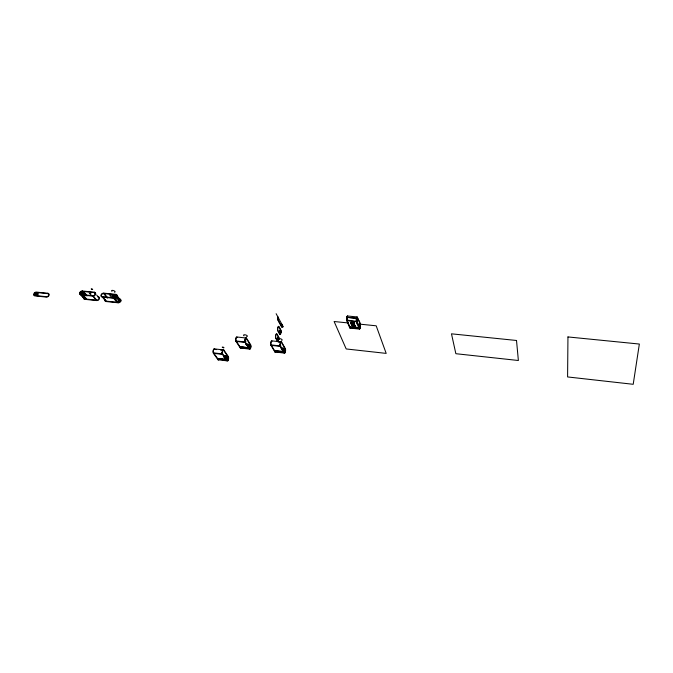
<?xml version="1.0" encoding="UTF-8"?>
<svg xmlns="http://www.w3.org/2000/svg" width="673" height="673" viewBox="0 0 673 673"><rect width="100%" height="100%" fill="white"/><g stroke="black" fill="none" stroke-linecap="round" stroke-linejoin="round"><path stroke-width="1.01" d="M280.119 332.033L280.153 333.219L280.591 333.034M284.536 349.051C282.921 348.143 285.217 353.375 282.281 350.784M275.518 351.651A1.969 0.665 -83.5 0 1 275.021 351.542L274.836 351.003A2.684 0.909 -83.5 0 0 274.921 350.515L274.836 351.003L285.285 352.223M217.816 358.448L226.793 359.517A2.17 0.833 -83.1 0 0 226.851 359.037L226.851 358.945M228.13 359.264L227.996 357.943L226.01 358.053M227.238 357.952L227.062 357.144L227.129 358.187M248.101 347.108L249.237 347.125M278.757 339.545L278.58 338.813L278.218 339.116M359.533 325.74L359.988 327.381M275.779 335.583L275.77 335.676A1.977 0.673 -83.8 0 0 275.896 337.913L277.394 340.53M277.806 328.13L277.798 328.264A1.969 0.665 -83.9 0 0 277.924 330.502L279.396 333.143M249.607 346.166L249.447 345.342L249.506 346.393M279.598 332.437L279.598 332.462A2.17 0.732 -83.9 0 1 279.531 332.975L279.531 332.992M282.896 351.079L284.065 351.121M279.632 333.505L279.632 333.354A2.658 0.892 -83.9 0 0 279.766 332.395M284.586 350.692L282.837 350.65M285.167 351.474L285.016 350.086L282.845 350.288M359.542 325.648L359.441 325.118L359.466 326.085M218.002 358.49A2.65 1.043 -83.1 0 1 217.951 358.776L217.951 358.995M249.422 347.125A2.658 0.967 -83.5 0 1 249.296 348.059L249.296 348.278M284.41 350.128L284.275 349.295L284.317 350.355M284.418 349.985L283.838 349.918M240.32 346.679A2.65 0.993 -83.5 0 1 240.253 347.016L240.253 347.243M249.607 346.04L248.48 345.888M227.238 357.826L226.683 357.742M249.288 348.092L240.253 347.016M349.657 326.111L347.091 320.735A2.061 0.555 -84.1 0 1 347.234 320.272M284.561 350.927L284.662 351.979L285.058 351.701M249.784 346.957L248.093 346.688M250.457 347.234L250.297 346.149L248.101 346.334M227.432 358.743L226.321 358.532M274.777 350.305A2.187 0.74 -83.5 0 1 274.735 350.641L274.719 350.709M277.52 340.412L277.528 340.361A2.179 0.732 -83.7 0 0 277.587 339.882L277.587 339.806M281.499 325.757L281.499 325.74A2.162 0.723 -84 0 0 281.558 325.261L281.558 325.194M217.951 358.793L228.29 359.996M275.619 335.558L275.627 335.507A2.465 0.833 -83.8 0 0 275.779 338.351L277.697 341.707M277.646 328.138L277.655 328.079A2.465 0.833 -83.9 0 0 277.806 330.931L279.699 334.321A2.448 0.816 -83.9 0 0 280.902 333.286A2.448 0.816 -83.9 0 0 280.868 330.014L278.984 326.598A2.465 0.833 -83.9 0 0 277.907 327.171M354.822 326.279L354.923 325.841L353.788 325.799L353.838 325.236L354.974 325.471M354.94 326.102L355.008 325.564M355.008 326.296L355.268 325.572M355.344 326.01L355.453 325.564M351.752 323.393L351.853 322.956M351.609 324.394L351.718 323.957M352.223 323.444L351.987 322.914M351.659 324.84L352.114 323.881M351.945 324.47L351.819 325.496L352.904 325.606C353.434 324.369 350.448 325.244 353.005 325.168M351.786 323.814L352.055 324.251L352.097 323.705L351.34 323.629M351.811 324.361L352.282 323.738L352.172 324.176M351.861 325.597L352.324 325.194M352.063 324.823L352.215 324.268M352.602 322.855L352.711 322.409M352.055 325.639L352.164 325.194M352.433 323.763L352.366 324.302L351.289 324.193L351.558 322.67M352.324 325.37L352.501 324.546M352.803 322.889L352.904 322.451M352.534 324.941L352.635 324.504M352.972 323.797L353.039 323.25L354.107 323.435M353.098 323.822L353.199 323.377M352.955 325.051L352.904 325.606M353.275 323.848L353.586 322.51M353.333 324.47L353.788 322.535M353.51 324.529L353.611 324.092M353.552 325.009L353.661 324.571M353.83 323.334L353.931 322.889M353.729 325.067L354.175 323.763M354.116 324.403L354.065 325.37L354.242 324.714M354.023 325.673L353.914 326.119L354.797 326.212L354.932 325.37M354.175 325.496L354.334 324.941M354.393 325.749L354.637 325.152M354.629 325.782L354.73 325.337M354.705 325.984L354.848 325.152M350.776 322.737L350.885 322.291M350.953 322.796L351.062 322.35M351.466 322.434L351.155 323.864L351.802 323.932M351.432 324.336L351.542 323.898M281.44 323.469L281.524 325.034M281.566 323.696L281.617 324.571M360.223 327.558L360.265 327.44A2.246 0.58 -84 0 0 360.291 324.571L357.405 317.219A2.28 0.597 -84.1 0 0 356.513 318.144L356.438 318.455A2.28 0.597 -84.1 0 0 356.387 321.526L359.289 328.828A2.246 0.58 -84 0 0 360.131 328.02L360.047 327.246L360.148 327.692M359.735 326.27L360.047 327.213M356.656 318.657L356.968 318.354L357.254 320.979L357.186 320.003M357.026 319.784L356.665 320.02L356.488 318.236L346.772 317.269L346.948 317.681M359.155 327.524C358.583 322.603 362.638 326.043 357.565 318.405A2.187 0.572 -84.1 0 0 357.422 319.28L357.22 321.526L357.001 321.063A2.061 0.538 -84.1 0 0 356.774 321.719L359.146 327.541L349.548 326.565M347.016 317.648L347.394 317.976M282.551 325.816L282.113 325.993L282.08 324.773M280.22 331.747L280.658 331.562L280.7 332.782M250.331 347.731L249.876 347.966L249.801 346.704M227.987 359.542L227.491 359.66L227.449 358.49M114.418 295.531A2.49 1.943 -36.5 0 0 114.948 294.85L115.184 294.707M82.325 293.756A2.473 1.91 -37.6 0 0 81.803 294.429L85.69 298.854A2.456 1.901 -37.7 0 1 85.892 298.551M356.917 320.441L356.488 318.968A1.716 0.446 -84.1 0 0 356.505 321.029L356.673 321.458L346.805 320.054A1.716 0.463 -84.2 0 1 346.78 317.993L346.906 319.616M119.281 301.605A0.917 0.715 -36.6 0 0 119.937 301.117L120.627 300.949L115.201 294.707L120.593 301.033M114.704 296.499A0.925 0.723 -36.5 0 0 116.278 296.658L116.976 296.49M81.517 293.764L80.541 292.646A0.909 0.698 -37.6 0 1 82.064 292.805L83.183 294.084M80.398 293.024A0.909 0.698 -37.6 0 0 81.929 293.176L82.67 293.016L83.402 293.857M82.905 292.906L83.805 293.134L82.787 293.319M85.664 298.905L81.046 294.522A1.826 1.405 -37.6 0 1 79.986 293.655L81.702 295.598M80.508 292.688L79.851 292.814M116.034 297.491L114.191 295.245A2.036 1.59 -36.5 0 0 114.477 294.892L115.857 296.583M36.098 294.101L35.989 294.185A0.892 0.673 -39.1 0 1 34.5 294.059M36.847 294.008C38.462 292.881 37.259 295.683 36.779 294.278M114.158 295.279L115.327 297.003M34.542 293.79L34.643 293.697A0.892 0.673 -39.1 0 1 36.106 293.849M115.975 297.929L114.839 296.112A0.925 0.723 -36.5 0 1 116.412 296.271M114.595 296.246L114.09 296.28L115.47 297.962C112.568 293.033 112.13 297.5 115.672 298.501M82.72 293.958L82.586 294.008A2.019 1.556 -37.6 0 0 82.266 294.379L86.152 298.812A2.002 1.548 -37.7 0 1 86.337 298.568M113.35 296.667L113.392 296.667A1.851 0.707 19.4 0 1 111.037 296.515A1.851 0.707 19.4 0 1 110.153 295.161A1.851 0.707 19.4 0 1 112.871 295.817M85.471 298.997L84.941 298.947A1.809 1.396 -37.7 0 1 83.94 298.248M353.779 323.233L352.98 323.099M223.386 347.916C225.48 347.764 221.224 346.233 222.427 347.588M347.436 315.982L357.127 316.949M356.463 318.354L346.746 317.378L346.94 318.977M96.626 294.984L98.039 296.65A2.271 1.767 -37.3 0 1 99.31 298.804A2.271 1.767 -37.3 0 1 96.626 300.562L84.798 299.334L80.903 294.909A2.28 1.758 -37.6 0 1 79.658 292.755A2.28 1.758 -37.6 0 1 82.35 290.997L94.237 292.191L95.675 293.874M119.516 298.837A2.288 1.792 -36.6 0 1 120.829 301.016A2.288 1.792 -36.6 0 1 118.12 302.783L106.107 301.538L102.355 297.096A2.297 1.783 -36.9 0 1 101.068 294.917A2.297 1.783 -36.9 0 1 103.777 293.15L115.857 294.362L120.475 300.108A1.826 1.439 -36.6 0 0 119.836 299.359M82.114 293.714L80.6 291.981A1.826 1.405 -37.6 0 1 82.207 291.392L82.712 291.443M95.364 294.067L94.094 292.587L83.519 291.518L87.153 295.691M102.498 296.7L113.249 297.794L116.925 302.244L106.25 301.142L102.498 296.7A1.834 1.43 -36.9 0 1 101.463 294.959A1.834 1.43 -36.9 0 1 103.634 293.546L114.376 294.623L115.293 295.75M347.091 320.735L356.774 321.719M94.094 292.587A1.834 1.413 -37.2 0 1 95.112 294.32A1.834 1.413 -37.2 0 1 92.95 295.733L82.358 294.656L86.245 299.081L96.769 300.166A1.817 1.413 -37.3 0 0 98.914 298.762A1.817 1.413 -37.3 0 0 97.896 297.037M114.073 297.878L114.595 297.937A1.842 1.439 -36.5 0 0 116.227 297.331M353.636 322.645L353.022 322.577M80.903 294.909L92.807 296.128A2.288 1.775 -37.2 0 0 95.516 294.362A2.288 1.775 -37.2 0 0 94.237 292.191M102.355 297.096L114.452 298.332A2.305 1.8 -36.5 0 0 117.178 296.549A2.305 1.8 -36.5 0 0 115.857 294.362M353.174 322.72L353.687 322.771M353.586 323.048L352.93 322.981L352.871 323.545L353.956 323.654M352.82 323.419L353.485 323.486M348.479 322.981L334.111 321.509L346.191 348.951L386.184 353.392L376.19 325.808L356.69 323.822M351.886 323.377L351.104 323.747L352.475 323.864M351.264 323.427L351.903 323.494M352.93 323.696L354.006 323.881M351.239 324.066L351.996 324.15M36.763 292.519L36.283 292.469A1.783 1.346 -39 0 0 34.727 293.049M37.537 292.595L47.665 293.638A1.792 1.354 -38.8 0 1 48.599 295.329A1.792 1.354 -38.8 0 1 46.479 296.709L36.342 295.649M352.257 325.252L353.544 325.379L352.156 325.69M354.848 325.648L353.863 325.993L354.747 326.085M353.737 325.682L354.898 325.766M352.215 325.816L353.594 325.505L351.819 325.496M117.75 302.337L118.263 302.387A1.826 1.439 -36.6 0 0 119.878 301.79L116.177 297.273A1.38 1.085 -36.5 0 1 114.284 296.818M36.207 294.084L36.679 294.059M350.019 327.541L359.584 328.533M349.977 328.088L359.542 329.08M35.56 295.573L35.08 295.523A1.783 1.346 -39 0 1 34.079 294.673M246.411 338.048L237.283 337.038A2.465 0.934 -83.6 0 0 235.92 338.098A2.465 0.934 -83.6 0 0 236.013 341.404L240.328 348.017L249.372 349.051A2.44 0.892 -83.5 0 0 250.676 347.966A2.44 0.892 -83.5 0 0 250.6 344.711L246.411 338.048A2.473 0.909 -83.6 0 0 245.073 339.116A2.473 0.909 -83.6 0 0 245.157 342.439L249.372 349.051M281.566 341.96L272.212 340.917A2.499 0.858 -83.6 0 0 270.95 342.01A2.499 0.858 -83.6 0 0 271 345.35L274.904 351.987L284.157 353.047A2.473 0.816 -83.5 0 0 285.369 351.937A2.473 0.816 -83.5 0 0 285.335 348.648L281.566 341.96A2.507 0.833 -83.6 0 0 280.33 343.053A2.507 0.833 -83.6 0 0 280.372 346.402L284.157 353.047M278.328 342.052L281.449 342.397L284.805 348.353L280.75 347.891M236.139 340.967L245.283 341.993L249.027 347.891L239.983 346.856L236.139 340.967A1.977 0.749 -83.6 0 1 236.063 338.326A1.977 0.749 -83.6 0 1 237.157 337.467M271.118 344.904L280.49 345.956L283.863 351.878L274.592 350.818L271.118 344.904A2.002 0.681 -83.6 0 1 271.059 342.296A2.002 0.681 -83.6 0 1 272.052 341.295M236.013 341.404L245.157 342.439M271 345.35L280.372 346.402M246.057 343.97L250.019 344.416L246.284 338.485A1.977 0.732 -83.6 0 0 245.216 339.343A1.977 0.732 -83.6 0 0 245.283 341.993M245.586 344.139L250.6 344.711M281.23 348.177L285.335 348.648M246.612 344.416L250.003 344.795A2.162 0.791 -83.6 0 1 249.843 345.114M281.894 348.412L284.788 348.74A2.187 0.723 -83.6 0 1 284.637 349.06M246.284 344.408L250.474 345.14A1.952 0.707 -83.5 0 1 250.709 346.688L247.765 346.385M281.474 348.479L285.217 349.085A1.977 0.648 -83.5 0 1 285.419 350.65L282.5 350.339M246.444 344.727L250.474 345.14M281.642 348.723L285.217 349.085M246.814 345.199L249.868 345.56A2.65 0.967 -83.6 0 0 250.179 344.938M281.617 349.152L284.654 349.514A2.684 0.883 -83.6 0 0 284.948 348.875M248.791 345.787L249.927 345.922A1.464 0.53 -83.5 0 1 250.676 346.713M283.543 349.741L284.704 349.876A1.481 0.488 -83.5 0 1 285.386 350.667M248.505 346.141L249.776 346.612M283.855 350.162L284.586 350.49M248.371 346.267L249.616 346.351M283.737 350.296L284.561 350.574M247.487 346.814C250.322 349.102 248.118 344.416 249.733 345.098M247.723 346.932L250.449 347.31L250.583 347.891L240.135 346.679M282.492 350.902L285.167 351.272M248.749 347.478L250.751 347.672M284.006 351.508L285.445 351.634M274.735 350.641L285.184 351.55M249.456 348.118L250.583 348.244M274.862 351.264L284.915 352.433A1.481 0.488 -83.5 0 1 284.376 351.087M242.288 347.638L243.416 347.764M247.925 348.278L250.188 348.538A1.464 0.53 -83.5 0 1 249.582 347.108M277.402 351.659L278.555 351.794M283.182 352.324L284.915 352.526A1.977 0.648 -83.5 0 1 284.275 352.61L275.021 351.542M240.454 347.579L249.49 348.614A1.952 0.707 -83.5 0 0 250.188 348.538L240.454 347.579A1.952 0.723 -83.5 0 0 241.077 347.613M223.798 349.968L214.737 348.917A2.465 0.984 -83.2 0 0 213.299 350.019A2.465 0.984 -83.2 0 0 213.417 353.317L218.035 359.761L227.003 360.837A2.44 0.934 -83.1 0 0 228.383 359.719A2.44 0.934 -83.1 0 0 228.282 356.471L223.798 349.968A2.473 0.967 -83.2 0 0 222.384 351.079A2.473 0.967 -83.2 0 0 222.494 354.385L227.003 360.837M214.603 349.354L216.622 349.59M220.643 350.061L223.663 350.414L227.659 356.202L223.73 355.731M213.551 352.871L222.62 353.939L226.641 359.693L217.665 358.625L213.551 352.871A1.977 0.782 -83.2 0 1 213.434 350.322A1.977 0.782 -83.2 0 1 214.544 349.287M213.417 353.317L222.494 354.385M223.31 355.882L228.282 356.471M223.722 356.118L228.155 356.909A1.952 0.749 -83.1 0 1 228.416 358.448L226.321 358.171M223.545 356.429L228.155 356.909M223.579 356.883L224.706 357.01M226.389 357.212L227.508 357.346A2.65 1.018 -83.2 0 0 227.844 356.715M223.865 356.934L226.683 357.27A1.102 0.421 -83.1 0 1 227.365 356.892M226.448 357.565L227.575 357.7A1.464 0.564 -83.1 0 1 228.374 358.465M226.683 358.078L227.44 358.305M224.975 358.633L227.222 358.902A1.464 0.564 -83.1 0 0 227.861 360.215A1.952 0.749 -83.1 0 1 227.129 360.4L217.976 359.054L227.861 360.215L226.187 360.105M225.161 358.835L226.851 359.037M228.139 359.071L227.02 358.936A2.658 1.026 -83.1 0 1 226.919 359.845L226.919 360.072M227.011 359.289L228.458 359.416M226.894 359.357L228.164 359.34M222.83 359.702L223.949 359.836M221.762 353.132L222.485 352.972L221.779 352.408M351.331 322.636L351.222 323.082M353.762 324.815L354.133 322.695L353.687 323.965M91.822 289.483C94.38 290.088 90.51 287.674 91.343 289.247M278.21 340.681L278.117 339.385M277.646 339.184L277.772 337.981L277.941 338.805M279.615 331.764L279.783 330.603L279.943 331.436M277.52 339.629L277.461 338.082L278.067 337.737M279.531 332.243L279.472 330.704L280.069 330.367M79.574 293.016L84.941 298.947M81.946 295.876L83.889 298.08M80.264 292.856L81.374 294.135M79.767 292.494L80.996 293.891M83.704 293.874L82.485 292.486A1.371 1.052 -37.6 0 0 80.651 292.04M82.636 293.091L84.487 295.195M83.772 295.077L82.796 293.966A1.026 0.791 -37.6 0 0 84.192 293.209A1.026 0.791 -37.6 0 0 83.435 292.242M81.929 293.176L83.637 295.127M85.227 297.096L85.707 297.643M86.152 295.094L83.233 291.754A2.019 1.548 -37.4 0 0 83.259 292.124M86.388 295.371L86.876 295.918M82.35 290.997L86.237 295.447M82.207 291.392L83.183 292.503M84.075 293.739L82.855 292.343A2.473 1.901 -37.4 0 1 82.846 291.619M92.95 295.733L96.769 300.166M92.807 296.128L96.626 300.562M103.777 293.15L107.512 297.617A2.28 1.775 -37 0 0 106.738 297.676M103.634 293.546L107.377 298.004M118.263 302.387L113.914 296.961A2.499 1.952 -36.8 0 1 113.939 297.702M118.12 302.783L113.51 297.18A2.036 1.59 -36.8 0 1 113.527 297.559L117.211 302.017A2.019 1.582 -36.8 0 0 117.203 301.773M113.939 295.321A1.035 0.808 -36.6 0 0 112.534 296.078L114.477 298.467M116.059 297.416L114.671 295.733A1.38 1.085 -36.5 0 1 116.74 295.674L120.904 300.747M116.942 296.566L120.719 301.277M114.948 294.85L116.328 296.532M116.278 296.658L119.937 301.117M115.529 296.027L115.983 296.591M277.646 340.992L277.814 341.27A1.96 0.656 -83.7 0 0 278.302 341.396M278.336 337.055L276.855 334.422A1.977 0.673 -83.8 0 0 275.98 334.902M278.597 337.51L278.757 337.796A1.96 0.656 -83.7 0 1 278.975 338.914M279.657 333.606L279.817 333.892A1.952 0.656 -83.9 0 0 280.456 333.842M280.338 329.694L278.866 327.028A1.969 0.665 -83.9 0 0 278.008 327.49M280.591 330.157L280.75 330.443A1.952 0.656 -83.9 0 1 280.952 332.008M281.364 325.909L278.008 319.768A1.977 0.665 -84.2 0 1 277.983 317.101M281.617 326.371L281.777 326.666A1.952 0.648 -84 0 0 282.416 326.624M276.132 313.702L283.283 326.868M356.976 320.424L357.001 320.533A2.616 0.681 -84.1 0 0 356.673 321.458M347.529 317.328L347.234 316.815L346.974 317.202A1.716 0.463 -84.2 0 1 347.605 316.739M284.099 352.248L284.099 352.08A2.692 0.892 -83.5 0 0 284.233 351.104M277.621 340.866L277.629 340.74A2.667 0.9 -83.7 0 0 277.764 339.772M281.592 326.254L281.6 326.119A2.65 0.892 -84 0 0 281.735 325.168M347.722 316.251A2.271 0.614 -84.2 0 0 346.797 317.168L346.721 317.479A2.271 0.614 -84.2 0 0 346.688 320.541L349.716 327.835A2.238 0.597 -84 0 0 350.397 327.591M346.982 320.474A2.608 0.707 -84.1 0 1 347.083 320.121M350.238 327.372A1.691 0.454 -84 0 1 349.834 327.347L349.699 326.733A2.591 0.698 -84 0 0 349.758 326.397M222.62 353.939A1.977 0.774 -83.2 0 1 222.536 351.298A1.977 0.774 -83.2 0 1 223.663 350.414M218.876 359.761A2.431 0.959 -83.1 0 1 218.035 359.761M218.725 359.432A1.952 0.766 -83.1 0 1 218.17 359.332M218.532 359.197A1.464 0.572 -83.1 0 1 218.372 358.961M226.801 358.81A1.102 0.421 -83.1 0 1 226.683 357.27M227.651 356.581A2.162 0.833 -83.2 0 1 227.474 356.9M241.371 347.68A2.431 0.909 -83.5 0 1 240.328 348.017M240.799 347.453A1.464 0.547 -83.5 0 1 240.564 346.906M249.237 347.234A2.17 0.791 -83.5 0 1 249.178 347.714M244.678 340.328A1.969 0.757 16 0 1 245.872 341.337A1.969 0.757 16 0 1 244.694 341.783M243.988 335.827A1.96 0.766 16 0 1 244.274 334.775A1.96 0.766 16 0 1 246.949 335.541A1.96 0.766 16 0 1 246.655 336.584M279.64 344.256A1.985 0.782 15.1 0 1 280.33 345.636M278.672 339.646A1.985 0.791 15.1 0 1 279.001 338.62A1.985 0.791 15.1 0 1 281.617 339.268A1.985 0.791 15.1 0 1 281.659 340.387M280.49 345.956A2.002 0.665 -83.6 0 1 280.456 343.28A2.002 0.665 -83.6 0 1 281.449 342.397M275.888 351.584A2.465 0.833 -83.5 0 1 274.904 351.987M275.341 351.415A1.481 0.496 -83.5 0 1 275.223 351.23M284.056 351.213A2.196 0.723 -83.5 0 1 283.998 351.701M277.848 316.865A2.473 0.833 -84.2 0 0 277.89 320.197L281.659 327.095A2.44 0.816 -84 0 0 282.778 326.355M278.235 338.569A1.472 0.496 -83.7 0 1 278.925 339.377M278.302 341.211A1.472 0.496 -83.7 0 1 277.907 339.756M278.487 337.577A2.667 0.9 -83.8 0 1 278.185 338.208M275.888 334.582A2.465 0.833 -83.8 0 1 276.973 333.985L278.874 337.366A2.456 0.824 -83.7 0 1 279.144 338.889M278.319 337.442A2.17 0.732 -83.8 0 1 278.168 337.753M280.321 330.073A2.162 0.723 -83.9 0 1 280.17 330.384M280.481 330.216A2.658 0.892 -83.9 0 1 280.187 330.838M280.237 331.2A1.464 0.488 -83.9 0 1 280.919 332.025M280.448 333.758A1.464 0.488 -83.9 0 1 279.918 332.386M282.408 326.54A1.464 0.488 -84 0 1 281.878 325.16M115.714 294.757A1.842 1.439 -36.5 0 1 116.824 295.64M106.25 301.142A1.826 1.422 -37 0 1 105.131 299.847M106.107 301.538A2.28 1.775 -37 0 1 104.736 299.729M117.632 301.824A2.473 1.943 -36.8 0 1 117.607 302.152M119.903 299.721A1.371 1.077 -36.6 0 1 120.391 300.15M119.836 301.731A1.371 1.077 -36.6 0 1 118.339 301.874M119.971 300.326A0.917 0.715 -36.6 0 1 120.063 300.738M113.325 297.062A1.035 0.808 -36.6 0 1 112.534 296.078M111.996 291.375A1.851 0.715 19.5 0 1 112.181 290.374A1.851 0.715 19.5 0 1 114.671 291.182A1.851 0.715 19.5 0 1 114.477 292.191M84.798 299.334A2.263 1.75 -37.7 0 1 83.435 297.777M82.081 293.554A1.371 1.052 -37.6 0 1 80.062 293.613M85.219 298.459A1.354 1.052 -37.7 0 1 84.108 298.248M36.249 295.388A1.977 1.489 -39.1 0 1 36.535 295.052M37.436 293.302A1.01 0.757 -39 0 1 38.134 294.244A1.01 0.757 -39 0 1 36.779 294.984M37.267 293.184A1.977 1.489 -38.9 0 1 37.259 292.822M36.872 293.403A2.423 1.817 -38.9 0 1 36.889 292.696M34.76 293.1A1.338 1.01 -39.1 0 1 36.519 293.537M36.106 294.581A1.338 1.01 -39.1 0 1 34.163 294.631M35.812 295.439A2.423 1.826 -39.1 0 1 36.334 294.774M359.264 327.877L359.399 328.34A1.699 0.437 -84 0 0 360.005 327.86L359.634 328.231L359.475 326.767A2.599 0.673 -84 0 1 359.281 327.726L359.264 327.844M567.953 336.937L567.591 376.939L633.209 384.3L639.35 344.046L567.953 336.937M357.212 319.195L357.237 319.381A2.742 0.715 -84.1 0 1 357.456 318.136L357.287 317.706A1.716 0.446 -84.1 0 0 356.673 318.169L357.052 317.816L357.212 319.195M360.24 326.397L360.19 327.078A1.691 0.437 -84 0 0 360.173 325.051L359.971 324.781A2.717 0.698 -84.1 0 1 359.693 325.547L360.24 326.397M89.349 293.521L91.091 294.143L89.391 293.462M516.511 340.479L451.482 333.825L455.857 353.704L518.378 360.501L516.511 340.479M47.817 293.251L36.426 292.09A2.229 1.683 -39 0 0 33.793 293.798A2.229 1.683 -39 0 0 34.929 295.901L46.336 297.087A2.238 1.691 -38.8 0 0 48.978 295.371A2.238 1.691 -38.8 0 0 47.817 293.251"/></g></svg>
